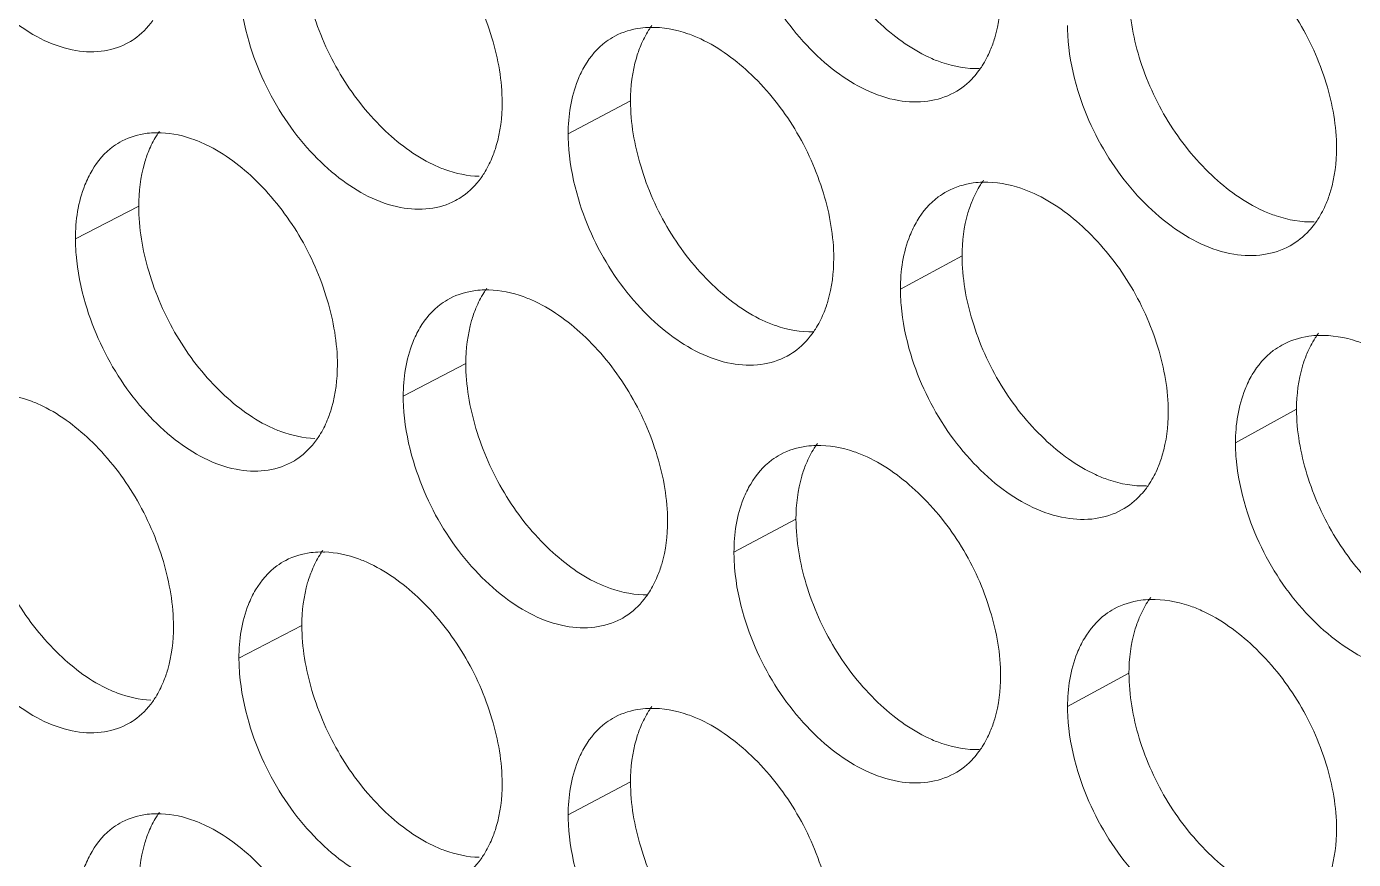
# Model space of a CAD drawing. Header units: millimetres. Extents: x 1177 to 4147, y 93 to 2194.
# Drawn here: x 2587.9 to 2603.24, y 960.98 to 970.61 of the extents above; entities that cross this region are included whole.
import ezdxf

# ---------------------------------------------------------------- set-up
doc = ezdxf.new("R2010")
doc.units = ezdxf.units.MM
doc.header["$LTSCALE"] = 0.1
doc.layers.get('0').update_dxf_attribs({"lineweight": 13})
doc.layers.add('标注', color=251, linetype='Continuous', lineweight=9)

# ---------------------------------------------------------------- blocks, each defined once
blk = doc.blocks.new('02')
at = {"layer": '标注'}
for p, q in [((4476.103, 976.631), (4475.073, 976.086)), ((4467.979, 974.892), (4466.934, 974.354)), ((4467.979, 974.892), (4466.934, 974.354)), ((4481.579, 974.072), (4480.56, 973.522)), ((4473.382, 972.295), (4472.348, 971.752)), ((4473.382, 972.295), (4472.348, 971.752)), ((4487.103, 971.539), (4486.094, 970.984)), ((4478.835, 969.724), (4477.811, 969.176)), ((4478.835, 969.724), (4477.811, 969.176)), ((4470.674, 967.966), (4469.635, 967.425)), ((4484.335, 967.178), (4483.321, 966.625)), ((4484.335, 967.178), (4483.321, 966.625)), ((4476.103, 965.381), (4475.073, 964.836))]:
    blk.add_line(p, q, dxfattribs=at)
for centre, radius, start, end in [((4468.29, 974.608), 1.498, 87.7255, 90.8684), ((4468.29, 974.608), 1.498, 87.7255, 90.8684), ((4473.723, 971.993), 1.518, 88.601, 91.1331), ((4473.723, 971.993), 1.518, 88.601, 91.1331), ((4471.001, 967.672), 1.508, 88.1658, 91.0012), ((4468.29, 963.358), 1.498, 87.7255, 90.8684)]:
    blk.add_arc(centre, radius, start, end, dxfattribs=at)
for points, knots in [([(4478.835, 980.974), (4478.835, 980.611), (4478.968, 979.861), (4479.431, 978.818), (4480.127, 977.939), (4480.719, 977.498), (4481.029, 977.354)], [0, 0, 0, 0, 0.245779, 0.509251, 0.767678, 1, 1, 1, 1]), ([(4464.411, 980.215), (4464.542, 979.77), (4464.836, 979.13), (4465.392, 978.409), (4465.981, 977.847), (4466.662, 977.469), (4467.348, 977.424), (4467.649, 977.511), (4467.78, 977.578)], [0, 0, 0, 0, 0.292621, 0.4365, 0.572692, 0.807081, 0.907102, 1, 1, 1, 1]), ([(4473.982, 976.601), (4473.982, 976.964), (4473.849, 977.715), (4473.388, 978.759), (4472.699, 979.642), (4472.112, 980.087), (4471.804, 980.234)], [0, 0, 0, 0, 0.246007, 0.509819, 0.768332, 1, 1, 1, 1]), ([(4487.764, 975.853), (4487.764, 976.215), (4487.629, 976.965), (4487.157, 978.005), (4486.451, 978.88), (4485.852, 979.317), (4485.539, 979.46)], [0, 0, 0, 0, 0.245121, 0.508123, 0.76676, 1, 1, 1, 1]), ([(4477.98, 979.353), (4478.114, 978.906), (4478.418, 978.265), (4478.992, 977.549), (4479.601, 976.991), (4480.304, 976.626), (4481.005, 976.599), (4481.312, 976.695), (4481.445, 976.767)], [0, 0, 0, 0, 0.290439, 0.433641, 0.56952, 0.80462, 0.905741, 1, 1, 1, 1]), ([(4470.674, 979.216), (4470.674, 978.853), (4470.806, 978.102), (4471.263, 977.057), (4471.948, 976.173), (4472.533, 975.727), (4472.84, 975.581)], [0, 0, 0, 0, 0.246312, 0.510271, 0.768623, 1, 1, 1, 1]), ([(4469.635, 978.675), (4469.635, 978.588), (4469.651, 978.225), (4469.724, 977.866), (4469.802, 977.601)], [0, 0, 0, 0, 0.238699, 1, 1, 1, 1]), ([(4482.045, 977.468), (4482.073, 977.535), (4482.177, 977.829), (4482.215, 978.144), (4482.215, 978.383)], [0, 0, 0, 0, 0.234266, 1, 1, 1, 1]), ([(4484.335, 978.428), (4484.335, 978.066), (4484.469, 977.315), (4484.937, 976.274), (4485.639, 975.398), (4486.236, 974.961), (4486.549, 974.818)], [0, 0, 0, 0, 0.245427, 0.508577, 0.767052, 1, 1, 1, 1]), ([(4467.78, 977.578), (4467.822, 977.6), (4467.988, 977.699), (4468.126, 977.841), (4468.21, 977.96)], [0, 0, 0, 0, 0.245104, 1, 1, 1, 1]), ([(4475.844, 977.702), (4475.794, 977.675), (4475.595, 977.551), (4475.439, 977.366), (4475.349, 977.214)], [0, 0, 0, 0, 0.243618, 1, 1, 1, 1]), ([(4476.424, 977.847), (4476.373, 977.846), (4476.173, 977.831), (4475.975, 977.772), (4475.844, 977.702)], [0, 0, 0, 0, 0.258513, 1, 1, 1, 1]), ([(4476.453, 977.876), (4476.435, 977.851), (4476.365, 977.747), (4476.308, 977.634), (4476.271, 977.546)], [0, 0, 0, 0, 0.243002, 1, 1, 1, 1]), ([(4477.262, 977.655), (4477.192, 977.688), (4476.926, 977.797), (4476.635, 977.852), (4476.424, 977.847)], [0, 0, 0, 0, 0.268167, 1, 1, 1, 1]), ([(4483.321, 977.875), (4483.321, 977.788), (4483.337, 977.426), (4483.412, 977.067), (4483.492, 976.803)], [0, 0, 0, 0, 0.23887, 1, 1, 1, 1]), ([(4469.802, 977.601), (4469.934, 977.156), (4470.232, 976.515), (4470.795, 975.796), (4471.392, 975.235), (4472.082, 974.862), (4472.774, 974.825), (4473.078, 974.915), (4473.209, 974.984)], [0, 0, 0, 0, 0.291742, 0.435347, 0.571412, 0.806086, 0.906551, 1, 1, 1, 1]), ([(4476.271, 977.546), (4476.243, 977.479), (4476.14, 977.185), (4476.103, 976.87), (4476.103, 976.631)], [0, 0, 0, 0, 0.233879, 1, 1, 1, 1]), ([(4479.459, 974.033), (4479.459, 974.395), (4479.325, 975.145), (4478.86, 976.188), (4478.163, 977.068), (4477.572, 977.51), (4477.262, 977.655)], [0, 0, 0, 0, 0.245651, 0.509137, 0.767701, 1, 1, 1, 1]), ([(4481.029, 977.354), (4481.099, 977.321), (4481.366, 977.213), (4481.658, 977.16), (4481.869, 977.165)], [0, 0, 0, 0, 0.267719, 1, 1, 1, 1]), ([(4481.857, 977.133), (4481.876, 977.158), (4481.948, 977.264), (4482.007, 977.378), (4482.045, 977.468)], [0, 0, 0, 0, 0.243157, 1, 1, 1, 1]), ([(4475.349, 977.214), (4475.303, 977.137), (4475.133, 976.785), (4475.073, 976.386), (4475.073, 976.086)], [0, 0, 0, 0, 0.229607, 1, 1, 1, 1]), ([(4481.445, 976.767), (4481.566, 976.832), (4481.713, 976.951), (4481.829, 977.094), (4481.857, 977.133)], [0, 0, 0, 0, 0.74257, 1, 1, 1, 1]), ([(4473.813, 975.688), (4473.841, 975.755), (4473.944, 976.049), (4473.982, 976.363), (4473.982, 976.601)], [0, 0, 0, 0, 0.233818, 1, 1, 1, 1]), ([(4476.103, 976.631), (4476.103, 976.269), (4476.235, 975.518), (4476.696, 974.475), (4477.388, 973.594), (4477.978, 973.151), (4478.287, 973.006)], [0, 0, 0, 0, 0.245956, 0.50959, 0.767992, 1, 1, 1, 1]), ([(4483.492, 976.803), (4483.628, 976.356), (4483.936, 975.714), (4484.517, 974.999), (4485.134, 974.444), (4485.845, 974.084), (4486.552, 974.065), (4486.862, 974.164), (4486.996, 974.238)], [0, 0, 0, 0, 0.289581, 0.432519, 0.568278, 0.803661, 0.905212, 1, 1, 1, 1]), ([(4467.706, 975.971), (4467.656, 975.945), (4467.456, 975.822), (4467.298, 975.637), (4467.208, 975.484)], [0, 0, 0, 0, 0.243166, 1, 1, 1, 1]), ([(4467.706, 975.971), (4467.656, 975.945), (4467.456, 975.822), (4467.298, 975.637), (4467.208, 975.484)], [0, 0, 0, 0, 0.243166, 1, 1, 1, 1]), ([(4468.267, 976.106), (4468.217, 976.106), (4468.024, 976.093), (4467.834, 976.037), (4467.706, 975.971)], [0, 0, 0, 0, 0.258469, 1, 1, 1, 1]), ([(4468.267, 976.106), (4468.217, 976.106), (4468.024, 976.093), (4467.834, 976.037), (4467.706, 975.971)], [0, 0, 0, 0, 0.258469, 1, 1, 1, 1]), ([(4468.32, 976.128), (4468.303, 976.104), (4468.236, 976.002), (4468.18, 975.892), (4468.145, 975.806)], [0, 0, 0, 0, 0.242804, 1, 1, 1, 1]), ([(4468.32, 976.128), (4468.303, 976.104), (4468.236, 976.002), (4468.18, 975.892), (4468.145, 975.806)], [0, 0, 0, 0, 0.242804, 1, 1, 1, 1]), ([(4469.094, 975.908), (4469.032, 975.938), (4468.795, 976.04), (4468.538, 976.098), (4468.349, 976.105)], [0, 0, 0, 0, 0.266791, 1, 1, 1, 1]), ([(4469.094, 975.908), (4469.032, 975.938), (4468.795, 976.04), (4468.538, 976.098), (4468.349, 976.105)], [0, 0, 0, 0, 0.266791, 1, 1, 1, 1]), ([(4475.073, 976.086), (4475.073, 975.999), (4475.089, 975.636), (4475.163, 975.277), (4475.242, 975.013)], [0, 0, 0, 0, 0.238766, 1, 1, 1, 1]), ([(4468.145, 975.806), (4468.117, 975.739), (4468.016, 975.445), (4467.979, 975.131), (4467.979, 974.892)], [0, 0, 0, 0, 0.233432, 1, 1, 1, 1]), ([(4468.145, 975.806), (4468.117, 975.739), (4468.016, 975.445), (4467.979, 975.131), (4467.979, 974.892)], [0, 0, 0, 0, 0.233432, 1, 1, 1, 1]), ([(4471.261, 972.27), (4471.261, 972.633), (4471.129, 973.384), (4470.671, 974.429), (4469.985, 975.313), (4469.401, 975.761), (4469.094, 975.908)], [0, 0, 0, 0, 0.246187, 0.510161, 0.768649, 1, 1, 1, 1]), ([(4471.261, 972.27), (4471.261, 972.633), (4471.129, 973.384), (4470.671, 974.429), (4469.985, 975.313), (4469.401, 975.761), (4469.094, 975.908)], [0, 0, 0, 0, 0.246187, 0.510161, 0.768649, 1, 1, 1, 1]), ([(4487.592, 974.937), (4487.621, 975.004), (4487.725, 975.299), (4487.764, 975.614), (4487.764, 975.853)], [0, 0, 0, 0, 0.234564, 1, 1, 1, 1]), ([(4472.84, 975.581), (4472.903, 975.55), (4473.146, 975.448), (4473.409, 975.391), (4473.602, 975.386)], [0, 0, 0, 0, 0.266746, 1, 1, 1, 1]), ([(4473.633, 975.36), (4473.65, 975.384), (4473.72, 975.488), (4473.777, 975.6), (4473.813, 975.688)], [0, 0, 0, 0, 0.242949, 1, 1, 1, 1]), ([(4467.208, 975.484), (4467.163, 975.407), (4466.993, 975.054), (4466.934, 974.655), (4466.934, 974.354)], [0, 0, 0, 0, 0.22887, 1, 1, 1, 1]), ([(4467.208, 975.484), (4467.163, 975.407), (4466.993, 975.054), (4466.934, 974.655), (4466.934, 974.354)], [0, 0, 0, 0, 0.22887, 1, 1, 1, 1]), ([(4473.209, 974.984), (4473.251, 975.006), (4473.413, 975.104), (4473.549, 975.244), (4473.633, 975.36)], [0, 0, 0, 0, 0.245453, 1, 1, 1, 1]), ([(4481.923, 975.29), (4481.87, 975.288), (4481.665, 975.272), (4481.463, 975.21), (4481.329, 975.137)], [0, 0, 0, 0, 0.258546, 1, 1, 1, 1]), ([(4481.935, 975.322), (4481.917, 975.297), (4481.845, 975.192), (4481.786, 975.077), (4481.749, 974.988)], [0, 0, 0, 0, 0.243142, 1, 1, 1, 1]), ([(4482.768, 975.102), (4482.697, 975.134), (4482.429, 975.242), (4482.135, 975.295), (4481.923, 975.29)], [0, 0, 0, 0, 0.267799, 1, 1, 1, 1]), ([(4481.329, 975.137), (4481.279, 975.11), (4481.082, 974.985), (4480.926, 974.801), (4480.836, 974.649)], [0, 0, 0, 0, 0.243902, 1, 1, 1, 1]), ([(4484.984, 971.49), (4484.984, 971.851), (4484.849, 972.602), (4484.379, 973.643), (4483.676, 974.52), (4483.08, 974.958), (4482.768, 975.102)], [0, 0, 0, 0, 0.245297, 0.50846, 0.767072, 1, 1, 1, 1]), ([(4467.979, 974.892), (4467.979, 974.53), (4468.109, 973.779), (4468.564, 972.733), (4469.246, 971.847), (4469.828, 971.4), (4470.134, 971.252)], [0, 0, 0, 0, 0.246491, 0.510612, 0.768939, 1, 1, 1, 1]), ([(4467.979, 974.892), (4467.979, 974.53), (4468.109, 973.779), (4468.564, 972.733), (4469.246, 971.847), (4469.828, 971.4), (4470.134, 971.252)], [0, 0, 0, 0, 0.246491, 0.510612, 0.768939, 1, 1, 1, 1]), ([(4475.242, 975.013), (4475.375, 974.566), (4475.677, 973.925), (4476.248, 973.208), (4476.852, 972.649), (4477.551, 972.282), (4478.249, 972.251), (4478.555, 972.345), (4478.688, 972.416)], [0, 0, 0, 0, 0.290871, 0.434206, 0.570147, 0.805105, 0.906009, 1, 1, 1, 1]), ([(4481.749, 974.988), (4481.721, 974.921), (4481.617, 974.626), (4481.579, 974.311), (4481.579, 974.072)], [0, 0, 0, 0, 0.234177, 1, 1, 1, 1]), ([(4487.4, 974.597), (4487.419, 974.623), (4487.493, 974.73), (4487.554, 974.846), (4487.592, 974.937)], [0, 0, 0, 0, 0.243304, 1, 1, 1, 1]), ([(4480.836, 974.649), (4480.791, 974.572), (4480.62, 974.22), (4480.56, 973.822), (4480.56, 973.522)], [0, 0, 0, 0, 0.230096, 1, 1, 1, 1]), ([(4486.549, 974.818), (4486.619, 974.786), (4486.889, 974.679), (4487.183, 974.627), (4487.396, 974.634)], [0, 0, 0, 0, 0.267358, 1, 1, 1, 1]), ([(4486.996, 974.238), (4487.114, 974.303), (4487.258, 974.42), (4487.372, 974.56), (4487.4, 974.597)], [0, 0, 0, 0, 0.743092, 1, 1, 1, 1]), ([(4466.934, 974.354), (4466.934, 974.268), (4466.95, 973.905), (4467.022, 973.545), (4467.1, 973.28)], [0, 0, 0, 0, 0.238665, 1, 1, 1, 1]), ([(4466.934, 974.354), (4466.934, 974.268), (4466.95, 973.905), (4467.022, 973.545), (4467.1, 973.28)], [0, 0, 0, 0, 0.238665, 1, 1, 1, 1]), ([(4479.289, 973.118), (4479.317, 973.185), (4479.421, 973.479), (4479.459, 973.794), (4479.459, 974.033)], [0, 0, 0, 0, 0.234117, 1, 1, 1, 1]), ([(4481.579, 974.072), (4481.579, 973.71), (4481.713, 972.96), (4482.178, 971.918), (4482.877, 971.04), (4483.471, 970.601), (4483.783, 970.458)], [0, 0, 0, 0, 0.245602, 0.508914, 0.767364, 1, 1, 1, 1]), ([(4473.73, 973.537), (4473.712, 973.512), (4473.643, 973.409), (4473.586, 973.297), (4473.55, 973.21)], [0, 0, 0, 0, 0.242934, 1, 1, 1, 1]), ([(4473.73, 973.537), (4473.712, 973.512), (4473.643, 973.409), (4473.586, 973.297), (4473.55, 973.21)], [0, 0, 0, 0, 0.242934, 1, 1, 1, 1]), ([(4473.119, 973.369), (4473.069, 973.342), (4472.87, 973.218), (4472.713, 973.033), (4472.623, 972.881)], [0, 0, 0, 0, 0.243471, 1, 1, 1, 1]), ([(4473.119, 973.369), (4473.069, 973.342), (4472.87, 973.218), (4472.713, 973.033), (4472.623, 972.881)], [0, 0, 0, 0, 0.243471, 1, 1, 1, 1]), ([(4473.693, 973.51), (4473.642, 973.509), (4473.444, 973.495), (4473.249, 973.437), (4473.119, 973.369)], [0, 0, 0, 0, 0.258498, 1, 1, 1, 1]), ([(4473.693, 973.51), (4473.642, 973.509), (4473.444, 973.495), (4473.249, 973.437), (4473.119, 973.369)], [0, 0, 0, 0, 0.258498, 1, 1, 1, 1]), ([(4474.527, 973.316), (4474.463, 973.347), (4474.219, 973.449), (4473.954, 973.506), (4473.76, 973.51)], [0, 0, 0, 0, 0.266809, 1, 1, 1, 1]), ([(4474.527, 973.316), (4474.463, 973.347), (4474.219, 973.449), (4473.954, 973.506), (4473.76, 973.51)], [0, 0, 0, 0, 0.266809, 1, 1, 1, 1]), ([(4476.714, 969.689), (4476.714, 970.051), (4476.581, 970.802), (4476.118, 971.845), (4475.425, 972.727), (4474.836, 973.17), (4474.527, 973.316)], [0, 0, 0, 0, 0.245829, 0.509477, 0.768016, 1, 1, 1, 1]), ([(4476.714, 969.689), (4476.714, 970.051), (4476.581, 970.802), (4476.118, 971.845), (4475.425, 972.727), (4474.836, 973.17), (4474.527, 973.316)], [0, 0, 0, 0, 0.245829, 0.509477, 0.768016, 1, 1, 1, 1]), ([(4480.56, 973.522), (4480.56, 973.435), (4480.576, 973.073), (4480.65, 972.714), (4480.73, 972.45)], [0, 0, 0, 0, 0.238835, 1, 1, 1, 1]), ([(4467.1, 973.28), (4467.232, 972.835), (4467.528, 972.194), (4468.087, 971.474), (4468.68, 970.913), (4469.366, 970.537), (4470.055, 970.497), (4470.357, 970.585), (4470.489, 970.653)], [0, 0, 0, 0, 0.29218, 0.435922, 0.57205, 0.806581, 0.906826, 1, 1, 1, 1]), ([(4467.1, 973.28), (4467.232, 972.835), (4467.528, 972.194), (4468.087, 971.474), (4468.68, 970.913), (4469.366, 970.537), (4470.055, 970.497), (4470.357, 970.585), (4470.489, 970.653)], [0, 0, 0, 0, 0.29218, 0.435922, 0.57205, 0.806581, 0.906826, 1, 1, 1, 1]), ([(4473.55, 973.21), (4473.522, 973.143), (4473.42, 972.848), (4473.382, 972.534), (4473.382, 972.295)], [0, 0, 0, 0, 0.23373, 1, 1, 1, 1]), ([(4473.55, 973.21), (4473.522, 973.143), (4473.42, 972.848), (4473.382, 972.534), (4473.382, 972.295)], [0, 0, 0, 0, 0.23373, 1, 1, 1, 1]), ([(4479.104, 972.785), (4479.122, 972.81), (4479.193, 972.915), (4479.252, 973.029), (4479.289, 973.118)], [0, 0, 0, 0, 0.243086, 1, 1, 1, 1]), ([(4472.623, 972.881), (4472.578, 972.804), (4472.407, 972.452), (4472.348, 972.053), (4472.348, 971.752)], [0, 0, 0, 0, 0.229361, 1, 1, 1, 1]), ([(4472.623, 972.881), (4472.578, 972.804), (4472.407, 972.452), (4472.348, 972.053), (4472.348, 971.752)], [0, 0, 0, 0, 0.229361, 1, 1, 1, 1]), ([(4478.287, 973.006), (4478.357, 972.974), (4478.623, 972.865), (4478.913, 972.811), (4479.124, 972.816)], [0, 0, 0, 0, 0.267902, 1, 1, 1, 1]), ([(4478.688, 972.416), (4478.728, 972.438), (4478.887, 972.535), (4479.021, 972.672), (4479.104, 972.785)], [0, 0, 0, 0, 0.245781, 1, 1, 1, 1]), ([(4487.469, 972.758), (4487.415, 972.757), (4487.205, 972.739), (4486.999, 972.674), (4486.862, 972.599)], [0, 0, 0, 0, 0.258582, 1, 1, 1, 1]), ([(4487.465, 972.795), (4487.447, 972.769), (4487.373, 972.662), (4487.313, 972.546), (4487.275, 972.456)], [0, 0, 0, 0, 0.243288, 1, 1, 1, 1]), ([(4488.322, 972.574), (4488.25, 972.606), (4487.979, 972.713), (4487.683, 972.765), (4487.469, 972.758)], [0, 0, 0, 0, 0.267438, 1, 1, 1, 1]), ([(4480.73, 972.45), (4480.865, 972.003), (4481.171, 971.361), (4481.748, 970.646), (4482.361, 970.089), (4483.069, 969.727), (4483.772, 969.704), (4484.081, 969.801), (4484.214, 969.874)], [0, 0, 0, 0, 0.290009, 0.433078, 0.568897, 0.804139, 0.905475, 1, 1, 1, 1]), ([(4486.862, 972.599), (4486.812, 972.571), (4486.617, 972.445), (4486.461, 972.261), (4486.372, 972.11)], [0, 0, 0, 0, 0.244174, 1, 1, 1, 1]), ([(4487.275, 972.456), (4487.246, 972.388), (4487.142, 972.094), (4487.103, 971.778), (4487.103, 971.539)], [0, 0, 0, 0, 0.234476, 1, 1, 1, 1]), ([(4471.094, 971.357), (4471.122, 971.424), (4471.224, 971.718), (4471.261, 972.032), (4471.261, 972.27)], [0, 0, 0, 0, 0.233669, 1, 1, 1, 1]), ([(4471.094, 971.357), (4471.122, 971.424), (4471.224, 971.718), (4471.261, 972.032), (4471.261, 972.27)], [0, 0, 0, 0, 0.233669, 1, 1, 1, 1]), ([(4473.382, 972.295), (4473.382, 971.933), (4473.514, 971.182), (4473.973, 970.138), (4474.662, 969.255), (4475.249, 968.811), (4475.558, 968.665)], [0, 0, 0, 0, 0.246134, 0.50993, 0.768307, 1, 1, 1, 1]), ([(4473.382, 972.295), (4473.382, 971.933), (4473.514, 971.182), (4473.973, 970.138), (4474.662, 969.255), (4475.249, 968.811), (4475.558, 968.665)], [0, 0, 0, 0, 0.246134, 0.50993, 0.768307, 1, 1, 1, 1]), ([(4486.372, 972.11), (4486.326, 972.033), (4486.155, 971.681), (4486.094, 971.283), (4486.094, 970.984)], [0, 0, 0, 0, 0.230583, 1, 1, 1, 1]), ([(4466.395, 971.589), (4466.334, 971.619), (4466.101, 971.72), (4465.849, 971.778), (4465.662, 971.787)], [0, 0, 0, 0, 0.266777, 1, 1, 1, 1]), ([(4468.553, 967.946), (4468.553, 968.308), (4468.422, 969.06), (4467.966, 970.106), (4467.283, 970.991), (4466.701, 971.44), (4466.395, 971.589)], [0, 0, 0, 0, 0.246367, 0.510504, 0.768967, 1, 1, 1, 1]), ([(4472.348, 971.752), (4472.348, 971.665), (4472.364, 971.303), (4472.437, 970.943), (4472.516, 970.679)], [0, 0, 0, 0, 0.238732, 1, 1, 1, 1]), ([(4472.348, 971.752), (4472.348, 971.665), (4472.364, 971.303), (4472.437, 970.943), (4472.516, 970.679)], [0, 0, 0, 0, 0.238732, 1, 1, 1, 1]), ([(4470.915, 971.032), (4470.933, 971.056), (4471.002, 971.159), (4471.058, 971.27), (4471.094, 971.357)], [0, 0, 0, 0, 0.242883, 1, 1, 1, 1]), ([(4470.915, 971.032), (4470.933, 971.056), (4471.002, 971.159), (4471.058, 971.27), (4471.094, 971.357)], [0, 0, 0, 0, 0.242883, 1, 1, 1, 1]), ([(4484.813, 970.574), (4484.841, 970.641), (4484.945, 970.936), (4484.984, 971.251), (4484.984, 971.49)], [0, 0, 0, 0, 0.234415, 1, 1, 1, 1]), ([(4487.103, 971.539), (4487.103, 971.177), (4487.238, 970.427), (4487.708, 969.387), (4488.413, 968.512), (4489.012, 968.077), (4489.326, 967.935)], [0, 0, 0, 0, 0.245252, 0.508241, 0.76674, 1, 1, 1, 1]), ([(4470.134, 971.252), (4470.197, 971.222), (4470.436, 971.12), (4470.695, 971.063), (4470.886, 971.057)], [0, 0, 0, 0, 0.266739, 1, 1, 1, 1]), ([(4470.134, 971.252), (4470.197, 971.222), (4470.436, 971.12), (4470.695, 971.063), (4470.886, 971.057)], [0, 0, 0, 0, 0.266739, 1, 1, 1, 1]), ([(4470.489, 970.653), (4470.53, 970.675), (4470.694, 970.774), (4470.831, 970.914), (4470.915, 971.032)], [0, 0, 0, 0, 0.245281, 1, 1, 1, 1]), ([(4470.489, 970.653), (4470.53, 970.675), (4470.694, 970.774), (4470.831, 970.914), (4470.915, 971.032)], [0, 0, 0, 0, 0.245281, 1, 1, 1, 1]), ([(4479.168, 970.94), (4479.115, 970.939), (4478.913, 970.924), (4478.713, 970.863), (4478.581, 970.791)], [0, 0, 0, 0, 0.258529, 1, 1, 1, 1]), ([(4479.168, 970.94), (4479.115, 970.939), (4478.913, 970.924), (4478.713, 970.863), (4478.581, 970.791)], [0, 0, 0, 0, 0.258529, 1, 1, 1, 1]), ([(4479.188, 970.971), (4479.17, 970.946), (4479.099, 970.841), (4479.041, 970.727), (4479.004, 970.639)], [0, 0, 0, 0, 0.243071, 1, 1, 1, 1]), ([(4479.188, 970.971), (4479.17, 970.946), (4479.099, 970.841), (4479.041, 970.727), (4479.004, 970.639)], [0, 0, 0, 0, 0.243071, 1, 1, 1, 1]), ([(4480.009, 970.75), (4479.939, 970.783), (4479.671, 970.891), (4479.379, 970.945), (4479.168, 970.94)], [0, 0, 0, 0, 0.267982, 1, 1, 1, 1]), ([(4480.009, 970.75), (4479.939, 970.783), (4479.671, 970.891), (4479.379, 970.945), (4479.168, 970.94)], [0, 0, 0, 0, 0.267982, 1, 1, 1, 1]), ([(4486.094, 970.984), (4486.094, 970.898), (4486.111, 970.535), (4486.185, 970.176), (4486.266, 969.913)], [0, 0, 0, 0, 0.238905, 1, 1, 1, 1]), ([(4478.581, 970.791), (4478.53, 970.765), (4478.333, 970.639), (4478.176, 970.455), (4478.087, 970.303)], [0, 0, 0, 0, 0.243762, 1, 1, 1, 1]), ([(4478.581, 970.791), (4478.53, 970.765), (4478.333, 970.639), (4478.176, 970.455), (4478.087, 970.303)], [0, 0, 0, 0, 0.243762, 1, 1, 1, 1]), ([(4482.215, 967.133), (4482.215, 967.495), (4482.081, 968.245), (4481.613, 969.287), (4480.914, 970.166), (4480.32, 970.606), (4480.009, 970.75)], [0, 0, 0, 0, 0.245474, 0.508798, 0.767386, 1, 1, 1, 1]), ([(4482.215, 967.133), (4482.215, 967.495), (4482.081, 968.245), (4481.613, 969.287), (4480.914, 970.166), (4480.32, 970.606), (4480.009, 970.75)], [0, 0, 0, 0, 0.245474, 0.508798, 0.767386, 1, 1, 1, 1]), ([(4465.295, 970.576), (4465.295, 970.213), (4465.425, 969.462), (4465.878, 968.415), (4466.556, 967.528), (4467.136, 967.079), (4467.441, 966.931)], [0, 0, 0, 0, 0.246671, 0.510955, 0.769257, 1, 1, 1, 1]), ([(4472.516, 970.679), (4472.649, 970.233), (4472.949, 969.592), (4473.515, 968.874), (4474.116, 968.314), (4474.81, 967.944), (4475.505, 967.91), (4475.81, 968.002), (4475.943, 968.072)], [0, 0, 0, 0, 0.291305, 0.434775, 0.570777, 0.805593, 0.906279, 1, 1, 1, 1]), ([(4472.516, 970.679), (4472.649, 970.233), (4472.949, 969.592), (4473.515, 968.874), (4474.116, 968.314), (4474.81, 967.944), (4475.505, 967.91), (4475.81, 968.002), (4475.943, 968.072)], [0, 0, 0, 0, 0.291305, 0.434775, 0.570777, 0.805593, 0.906279, 1, 1, 1, 1]), ([(4479.004, 970.639), (4478.976, 970.572), (4478.873, 970.277), (4478.835, 969.962), (4478.835, 969.724)], [0, 0, 0, 0, 0.234028, 1, 1, 1, 1]), ([(4479.004, 970.639), (4478.976, 970.572), (4478.873, 970.277), (4478.835, 969.962), (4478.835, 969.724)], [0, 0, 0, 0, 0.234028, 1, 1, 1, 1]), ([(4484.623, 970.237), (4484.641, 970.262), (4484.715, 970.368), (4484.775, 970.484), (4484.813, 970.574)], [0, 0, 0, 0, 0.24323, 1, 1, 1, 1]), ([(4478.087, 970.303), (4478.041, 970.226), (4477.87, 969.874), (4477.811, 969.476), (4477.811, 969.176)], [0, 0, 0, 0, 0.229851, 1, 1, 1, 1]), ([(4478.087, 970.303), (4478.041, 970.226), (4477.87, 969.874), (4477.811, 969.476), (4477.811, 969.176)], [0, 0, 0, 0, 0.229851, 1, 1, 1, 1]), ([(4483.783, 970.458), (4483.853, 970.426), (4484.122, 970.318), (4484.415, 970.265), (4484.627, 970.271)], [0, 0, 0, 0, 0.267537, 1, 1, 1, 1]), ([(4484.214, 969.874), (4484.334, 969.939), (4484.479, 970.057), (4484.595, 970.199), (4484.623, 970.237)], [0, 0, 0, 0, 0.742834, 1, 1, 1, 1]), ([(4486.266, 969.913), (4486.403, 969.465), (4486.713, 968.823), (4487.297, 968.109), (4487.918, 967.555), (4488.634, 967.198), (4489.344, 967.182), (4489.655, 967.283), (4489.789, 967.358)], [0, 0, 0, 0, 0.289156, 0.431962, 0.567662, 0.803187, 0.90495, 1, 1, 1, 1]), ([(4476.545, 968.775), (4476.573, 968.842), (4476.676, 969.136), (4476.714, 969.45), (4476.714, 969.689)], [0, 0, 0, 0, 0.233967, 1, 1, 1, 1]), ([(4476.545, 968.775), (4476.573, 968.842), (4476.676, 969.136), (4476.714, 969.45), (4476.714, 969.689)], [0, 0, 0, 0, 0.233967, 1, 1, 1, 1]), ([(4478.835, 969.724), (4478.835, 969.361), (4478.968, 968.611), (4479.431, 967.568), (4480.127, 966.689), (4480.719, 966.248), (4481.029, 966.104)], [0, 0, 0, 0, 0.245779, 0.509251, 0.767678, 1, 1, 1, 1]), ([(4478.835, 969.724), (4478.835, 969.361), (4478.968, 968.611), (4479.431, 967.568), (4480.127, 966.689), (4480.719, 966.248), (4481.029, 966.104)], [0, 0, 0, 0, 0.245779, 0.509251, 0.767678, 1, 1, 1, 1]), ([(4470.974, 969.18), (4470.924, 969.179), (4470.728, 969.166), (4470.535, 969.109), (4470.407, 969.042)], [0, 0, 0, 0, 0.258483, 1, 1, 1, 1]), ([(4471.019, 969.204), (4471.002, 969.18), (4470.933, 969.077), (4470.877, 968.966), (4470.842, 968.88)], [0, 0, 0, 0, 0.242868, 1, 1, 1, 1]), ([(4471.804, 968.984), (4471.742, 969.014), (4471.501, 969.116), (4471.24, 969.174), (4471.049, 969.18)], [0, 0, 0, 0, 0.266802, 1, 1, 1, 1]), ([(4477.811, 969.176), (4477.811, 969.089), (4477.827, 968.726), (4477.9, 968.367), (4477.98, 968.103)], [0, 0, 0, 0, 0.2388, 1, 1, 1, 1]), ([(4477.811, 969.176), (4477.811, 969.089), (4477.827, 968.726), (4477.9, 968.367), (4477.98, 968.103)], [0, 0, 0, 0, 0.2388, 1, 1, 1, 1]), ([(4464.411, 968.965), (4464.542, 968.52), (4464.836, 967.88), (4465.392, 967.159), (4465.981, 966.597), (4466.662, 966.219), (4467.348, 966.174), (4467.649, 966.261), (4467.78, 966.328)], [0, 0, 0, 0, 0.292621, 0.4365, 0.572692, 0.807081, 0.907102, 1, 1, 1, 1]), ([(4470.407, 969.042), (4470.356, 969.015), (4470.157, 968.892), (4470, 968.707), (4469.91, 968.555)], [0, 0, 0, 0, 0.24332, 1, 1, 1, 1]), ([(4473.982, 965.351), (4473.982, 965.714), (4473.849, 966.465), (4473.388, 967.509), (4472.699, 968.392), (4472.112, 968.837), (4471.804, 968.984)], [0, 0, 0, 0, 0.246007, 0.509819, 0.768332, 1, 1, 1, 1]), ([(4470.842, 968.88), (4470.814, 968.813), (4470.712, 968.518), (4470.674, 968.204), (4470.674, 967.966)], [0, 0, 0, 0, 0.233581, 1, 1, 1, 1]), ([(4476.362, 968.444), (4476.38, 968.469), (4476.451, 968.573), (4476.508, 968.686), (4476.545, 968.775)], [0, 0, 0, 0, 0.243017, 1, 1, 1, 1]), ([(4476.362, 968.444), (4476.38, 968.469), (4476.451, 968.573), (4476.508, 968.686), (4476.545, 968.775)], [0, 0, 0, 0, 0.243017, 1, 1, 1, 1]), ([(4469.91, 968.555), (4469.864, 968.478), (4469.694, 968.125), (4469.635, 967.726), (4469.635, 967.425)], [0, 0, 0, 0, 0.229116, 1, 1, 1, 1]), ([(4475.558, 968.665), (4475.627, 968.633), (4475.891, 968.523), (4476.181, 968.468), (4476.39, 968.473)], [0, 0, 0, 0, 0.268088, 1, 1, 1, 1]), ([(4475.558, 968.665), (4475.627, 968.633), (4475.891, 968.523), (4476.181, 968.468), (4476.39, 968.473)], [0, 0, 0, 0, 0.268088, 1, 1, 1, 1]), ([(4475.943, 968.072), (4475.983, 968.094), (4476.144, 968.192), (4476.279, 968.329), (4476.362, 968.444)], [0, 0, 0, 0, 0.245619, 1, 1, 1, 1]), ([(4475.943, 968.072), (4475.983, 968.094), (4476.144, 968.192), (4476.279, 968.329), (4476.362, 968.444)], [0, 0, 0, 0, 0.245619, 1, 1, 1, 1]), ([(4484.69, 968.396), (4484.637, 968.394), (4484.429, 968.378), (4484.225, 968.314), (4484.09, 968.24)], [0, 0, 0, 0, 0.258563, 1, 1, 1, 1]), ([(4484.69, 968.396), (4484.637, 968.394), (4484.429, 968.378), (4484.225, 968.314), (4484.09, 968.24)], [0, 0, 0, 0, 0.258563, 1, 1, 1, 1]), ([(4484.695, 968.43), (4484.676, 968.405), (4484.603, 968.299), (4484.544, 968.183), (4484.506, 968.094)], [0, 0, 0, 0, 0.243214, 1, 1, 1, 1]), ([(4484.695, 968.43), (4484.676, 968.405), (4484.603, 968.299), (4484.544, 968.183), (4484.506, 968.094)], [0, 0, 0, 0, 0.243214, 1, 1, 1, 1]), ([(4485.539, 968.21), (4485.468, 968.242), (4485.198, 968.35), (4484.903, 968.402), (4484.69, 968.396)], [0, 0, 0, 0, 0.267618, 1, 1, 1, 1]), ([(4485.539, 968.21), (4485.468, 968.242), (4485.198, 968.35), (4484.903, 968.402), (4484.69, 968.396)], [0, 0, 0, 0, 0.267618, 1, 1, 1, 1]), ([(4477.98, 968.103), (4478.114, 967.656), (4478.418, 967.015), (4478.992, 966.299), (4479.601, 965.741), (4480.304, 965.376), (4481.005, 965.349), (4481.312, 965.445), (4481.445, 965.517)], [0, 0, 0, 0, 0.290439, 0.433641, 0.56952, 0.80462, 0.905741, 1, 1, 1, 1]), ([(4477.98, 968.103), (4478.114, 967.656), (4478.418, 967.015), (4478.992, 966.299), (4479.601, 965.741), (4480.304, 965.376), (4481.005, 965.349), (4481.312, 965.445), (4481.445, 965.517)], [0, 0, 0, 0, 0.290439, 0.433641, 0.56952, 0.80462, 0.905741, 1, 1, 1, 1]), ([(4484.09, 968.24), (4484.04, 968.213), (4483.844, 968.086), (4483.688, 967.902), (4483.598, 967.751)], [0, 0, 0, 0, 0.24404, 1, 1, 1, 1]), ([(4484.09, 968.24), (4484.04, 968.213), (4483.844, 968.086), (4483.688, 967.902), (4483.598, 967.751)], [0, 0, 0, 0, 0.24404, 1, 1, 1, 1]), ([(4484.506, 968.094), (4484.477, 968.026), (4484.373, 967.732), (4484.335, 967.416), (4484.335, 967.178)], [0, 0, 0, 0, 0.234326, 1, 1, 1, 1]), ([(4484.506, 968.094), (4484.477, 968.026), (4484.373, 967.732), (4484.335, 967.416), (4484.335, 967.178)], [0, 0, 0, 0, 0.234326, 1, 1, 1, 1]), ([(4487.764, 964.603), (4487.764, 964.965), (4487.629, 965.715), (4487.157, 966.755), (4486.451, 967.63), (4485.852, 968.067), (4485.539, 968.21)], [0, 0, 0, 0, 0.245121, 0.508123, 0.76676, 1, 1, 1, 1]), ([(4487.764, 964.603), (4487.764, 964.965), (4487.629, 965.715), (4487.157, 966.755), (4486.451, 967.63), (4485.852, 968.067), (4485.539, 968.21)], [0, 0, 0, 0, 0.245121, 0.508123, 0.76676, 1, 1, 1, 1]), ([(4468.386, 967.033), (4468.414, 967.1), (4468.516, 967.394), (4468.553, 967.708), (4468.553, 967.946)], [0, 0, 0, 0, 0.233519, 1, 1, 1, 1]), ([(4470.674, 967.966), (4470.674, 967.603), (4470.806, 966.852), (4471.263, 965.807), (4471.948, 964.923), (4472.533, 964.477), (4472.84, 964.331)], [0, 0, 0, 0, 0.246312, 0.510271, 0.768623, 1, 1, 1, 1]), ([(4483.598, 967.751), (4483.552, 967.674), (4483.382, 967.323), (4483.321, 966.924), (4483.321, 966.625)], [0, 0, 0, 0, 0.23034, 1, 1, 1, 1]), ([(4483.598, 967.751), (4483.552, 967.674), (4483.382, 967.323), (4483.321, 966.924), (4483.321, 966.625)], [0, 0, 0, 0, 0.23034, 1, 1, 1, 1]), ([(4469.635, 967.425), (4469.635, 967.338), (4469.651, 966.975), (4469.724, 966.616), (4469.802, 966.351)], [0, 0, 0, 0, 0.238699, 1, 1, 1, 1]), ([(4484.335, 967.178), (4484.335, 966.816), (4484.469, 966.065), (4484.937, 965.024), (4485.639, 964.148), (4486.236, 963.711), (4486.549, 963.568)], [0, 0, 0, 0, 0.245427, 0.508577, 0.767052, 1, 1, 1, 1]), ([(4484.335, 967.178), (4484.335, 966.816), (4484.469, 966.065), (4484.937, 965.024), (4485.639, 964.148), (4486.236, 963.711), (4486.549, 963.568)], [0, 0, 0, 0, 0.245427, 0.508577, 0.767052, 1, 1, 1, 1]), ([(4468.21, 966.71), (4468.227, 966.734), (4468.295, 966.837), (4468.351, 966.947), (4468.386, 967.033)], [0, 0, 0, 0, 0.242819, 1, 1, 1, 1]), ([(4482.045, 966.218), (4482.073, 966.285), (4482.177, 966.579), (4482.215, 966.894), (4482.215, 967.133)], [0, 0, 0, 0, 0.234266, 1, 1, 1, 1]), ([(4482.045, 966.218), (4482.073, 966.285), (4482.177, 966.579), (4482.215, 966.894), (4482.215, 967.133)], [0, 0, 0, 0, 0.234266, 1, 1, 1, 1]), ([(4467.441, 966.931), (4467.503, 966.901), (4467.738, 966.799), (4467.993, 966.741), (4468.181, 966.733)], [0, 0, 0, 0, 0.26673, 1, 1, 1, 1]), ([(4467.78, 966.328), (4467.822, 966.35), (4467.988, 966.449), (4468.126, 966.591), (4468.21, 966.71)], [0, 0, 0, 0, 0.245104, 1, 1, 1, 1]), ([(4476.424, 966.597), (4476.373, 966.596), (4476.173, 966.581), (4475.975, 966.522), (4475.844, 966.452)], [0, 0, 0, 0, 0.258513, 1, 1, 1, 1]), ([(4476.453, 966.626), (4476.435, 966.601), (4476.365, 966.497), (4476.308, 966.384), (4476.271, 966.296)], [0, 0, 0, 0, 0.243002, 1, 1, 1, 1]), ([(4477.262, 966.405), (4477.192, 966.438), (4476.926, 966.547), (4476.635, 966.602), (4476.424, 966.597)], [0, 0, 0, 0, 0.268167, 1, 1, 1, 1]), ([(4483.321, 966.625), (4483.321, 966.538), (4483.337, 966.176), (4483.412, 965.817), (4483.492, 965.553)], [0, 0, 0, 0, 0.23887, 1, 1, 1, 1]), ([(4483.321, 966.625), (4483.321, 966.538), (4483.337, 966.176), (4483.412, 965.817), (4483.492, 965.553)], [0, 0, 0, 0, 0.23887, 1, 1, 1, 1]), ([(4469.802, 966.351), (4469.934, 965.906), (4470.232, 965.265), (4470.795, 964.546), (4471.392, 963.985), (4472.082, 963.612), (4472.774, 963.575), (4473.078, 963.665), (4473.209, 963.734)], [0, 0, 0, 0, 0.291742, 0.435347, 0.571412, 0.806086, 0.906551, 1, 1, 1, 1]), ([(4475.844, 966.452), (4475.794, 966.425), (4475.595, 966.301), (4475.439, 966.116), (4475.349, 965.964)], [0, 0, 0, 0, 0.243618, 1, 1, 1, 1]), ([(4479.459, 962.783), (4479.459, 963.145), (4479.325, 963.895), (4478.86, 964.938), (4478.163, 965.818), (4477.572, 966.26), (4477.262, 966.405)], [0, 0, 0, 0, 0.245651, 0.509137, 0.767701, 1, 1, 1, 1]), ([(4476.271, 966.296), (4476.243, 966.229), (4476.14, 965.935), (4476.103, 965.62), (4476.103, 965.381)], [0, 0, 0, 0, 0.233879, 1, 1, 1, 1]), ([(4481.029, 966.104), (4481.099, 966.071), (4481.366, 965.963), (4481.658, 965.91), (4481.869, 965.915)], [0, 0, 0, 0, 0.267719, 1, 1, 1, 1]), ([(4481.029, 966.104), (4481.099, 966.071), (4481.366, 965.963), (4481.658, 965.91), (4481.869, 965.915)], [0, 0, 0, 0, 0.267719, 1, 1, 1, 1]), ([(4481.857, 965.883), (4481.876, 965.908), (4481.948, 966.014), (4482.007, 966.128), (4482.045, 966.218)], [0, 0, 0, 0, 0.243157, 1, 1, 1, 1]), ([(4481.857, 965.883), (4481.876, 965.908), (4481.948, 966.014), (4482.007, 966.128), (4482.045, 966.218)], [0, 0, 0, 0, 0.243157, 1, 1, 1, 1]), ([(4475.349, 965.964), (4475.303, 965.887), (4475.133, 965.535), (4475.073, 965.136), (4475.073, 964.836)], [0, 0, 0, 0, 0.229607, 1, 1, 1, 1]), ([(4481.445, 965.517), (4481.566, 965.582), (4481.713, 965.701), (4481.829, 965.844), (4481.857, 965.883)], [0, 0, 0, 0, 0.74257, 1, 1, 1, 1]), ([(4481.445, 965.517), (4481.566, 965.582), (4481.713, 965.701), (4481.829, 965.844), (4481.857, 965.883)], [0, 0, 0, 0, 0.74257, 1, 1, 1, 1]), ([(4483.492, 965.553), (4483.628, 965.106), (4483.936, 964.464), (4484.517, 963.749), (4485.134, 963.194), (4485.845, 962.834), (4486.552, 962.815), (4486.862, 962.914), (4486.996, 962.988)], [0, 0, 0, 0, 0.289581, 0.432519, 0.568278, 0.803661, 0.905212, 1, 1, 1, 1]), ([(4483.492, 965.553), (4483.628, 965.106), (4483.936, 964.464), (4484.517, 963.749), (4485.134, 963.194), (4485.845, 962.834), (4486.552, 962.815), (4486.862, 962.914), (4486.996, 962.988)], [0, 0, 0, 0, 0.289581, 0.432519, 0.568278, 0.803661, 0.905212, 1, 1, 1, 1]), ([(4473.813, 964.438), (4473.841, 964.505), (4473.944, 964.799), (4473.982, 965.113), (4473.982, 965.351)], [0, 0, 0, 0, 0.233818, 1, 1, 1, 1]), ([(4476.103, 965.381), (4476.103, 965.019), (4476.235, 964.268), (4476.696, 963.225), (4477.388, 962.344), (4477.978, 961.901), (4478.287, 961.756)], [0, 0, 0, 0, 0.245956, 0.50959, 0.767992, 1, 1, 1, 1]), ([(4468.267, 964.856), (4468.217, 964.856), (4468.024, 964.843), (4467.834, 964.787), (4467.706, 964.721)], [0, 0, 0, 0, 0.258469, 1, 1, 1, 1]), ([(4468.32, 964.878), (4468.303, 964.854), (4468.236, 964.752), (4468.18, 964.642), (4468.145, 964.556)], [0, 0, 0, 0, 0.242804, 1, 1, 1, 1]), ([(4469.094, 964.658), (4469.032, 964.688), (4468.795, 964.79), (4468.538, 964.848), (4468.349, 964.855)], [0, 0, 0, 0, 0.266791, 1, 1, 1, 1]), ([(4475.073, 964.836), (4475.073, 964.749), (4475.089, 964.386), (4475.163, 964.027), (4475.242, 963.763)], [0, 0, 0, 0, 0.238766, 1, 1, 1, 1]), ([(4467.706, 964.721), (4467.656, 964.695), (4467.456, 964.572), (4467.298, 964.387), (4467.208, 964.234)], [0, 0, 0, 0, 0.243166, 1, 1, 1, 1]), ([(4468.145, 964.556), (4468.117, 964.489), (4468.016, 964.195), (4467.979, 963.881), (4467.979, 963.642)], [0, 0, 0, 0, 0.233432, 1, 1, 1, 1]), ([(4471.261, 961.02), (4471.261, 961.383), (4471.129, 962.134), (4470.671, 963.179), (4469.985, 964.063), (4469.401, 964.511), (4469.094, 964.658)], [0, 0, 0, 0, 0.246187, 0.510161, 0.768649, 1, 1, 1, 1]), ([(4487.592, 963.687), (4487.621, 963.754), (4487.725, 964.049), (4487.764, 964.364), (4487.764, 964.603)], [0, 0, 0, 0, 0.234564, 1, 1, 1, 1]), ([(4487.592, 963.687), (4487.621, 963.754), (4487.725, 964.049), (4487.764, 964.364), (4487.764, 964.603)], [0, 0, 0, 0, 0.234564, 1, 1, 1, 1]), ([(4472.84, 964.331), (4472.903, 964.3), (4473.146, 964.198), (4473.409, 964.141), (4473.602, 964.136)], [0, 0, 0, 0, 0.266746, 1, 1, 1, 1]), ([(4473.633, 964.11), (4473.65, 964.134), (4473.72, 964.238), (4473.777, 964.35), (4473.813, 964.438)], [0, 0, 0, 0, 0.242949, 1, 1, 1, 1]), ([(4467.208, 964.234), (4467.163, 964.157), (4466.993, 963.804), (4466.934, 963.405), (4466.934, 963.104)], [0, 0, 0, 0, 0.22887, 1, 1, 1, 1]), ([(4473.209, 963.734), (4473.251, 963.756), (4473.413, 963.854), (4473.549, 963.994), (4473.633, 964.11)], [0, 0, 0, 0, 0.245453, 1, 1, 1, 1])]:
    blk.add_open_spline(points, degree=3, knots=knots, dxfattribs=at)

msp = doc.modelspace()

# ---------------------------------------------------------------- block references
at = {"xscale": 0.7, "yscale": 0.7, "zscale": 0.7}
msp.add_blockref('02', (-538.391, 286.112), dxfattribs=at)

doc.saveas('drawing.dxf')
